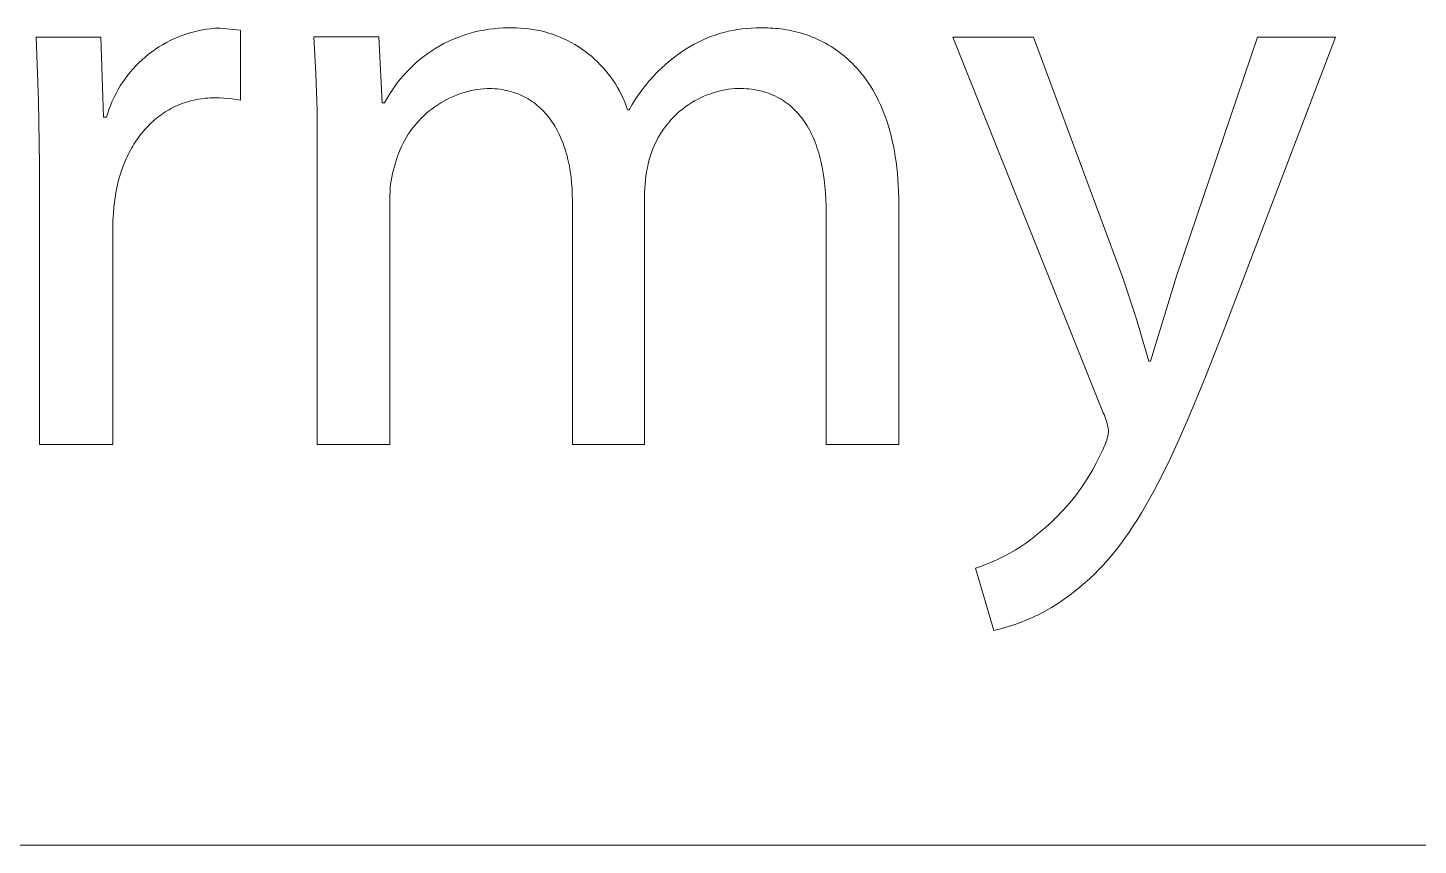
# Model space of a CAD drawing. Header units: millimetres. Extents: x -1893 to 2799, y -925 to 2353.
# Drawn here: x 1584.2 to 1661.8, y -924.6 to -879 of the extents above; entities that cross this region are included whole.
import ezdxf

# ---------------------------------------------------------------- set-up
doc = ezdxf.new("R2010")
doc.units = ezdxf.units.MM
doc.header["$MEASUREMENT"] = 0
doc.layers.add('Domyślny', color=7, linetype='Continuous', true_color=0x000000)

msp = doc.modelspace()

# ---------------------------------------------------------------- linework, layer by layer
at = {"layer": 'Domyślny', "color": 18, "lineweight": 15, "true_color": 0x000000}
for p, q in [((1593.22, -879.302), (1593.45, -879.239)), ((1593.45, -879.239), (1593.681, -879.184)), ((1593.681, -879.184), (1593.915, -879.137)), ((1593.915, -879.137), (1594.15, -879.098)), ((1594.15, -879.098), (1594.386, -879.068)), ((1594.386, -879.068), (1594.623, -879.045)), ((1594.623, -879.045), (1594.86, -879.031)), ((1594.86, -879.031), (1596.048, -879.156)), ((1596.048, -879.156), (1596.048, -883.063)), ((1608.87, -879.317), (1609.126, -879.249)), ((1609.126, -879.249), (1609.383, -879.19)), ((1609.383, -879.19), (1609.643, -879.14)), ((1609.643, -879.14), (1609.904, -879.098)), ((1609.904, -879.098), (1610.166, -879.065)), ((1610.166, -879.065), (1610.43, -879.042)), ((1610.43, -879.042), (1610.694, -879.027)), ((1610.694, -879.027), (1610.958, -879.021)), ((1610.958, -879.021), (1611.222, -879.024)), ((1611.222, -879.024), (1611.45, -879.025)), ((1611.45, -879.025), (1611.677, -879.034)), ((1611.677, -879.034), (1611.904, -879.05)), ((1611.904, -879.05), (1612.131, -879.074)), ((1612.131, -879.074), (1612.356, -879.106)), ((1612.356, -879.106), (1612.58, -879.146)), ((1612.58, -879.146), (1612.803, -879.193)), ((1612.803, -879.193), (1613.024, -879.248)), ((1613.024, -879.248), (1613.243, -879.31)), ((1622.78, -879.344), (1623.027, -879.274)), ((1623.027, -879.274), (1623.276, -879.212)), ((1623.276, -879.212), (1623.527, -879.159)), ((1623.527, -879.159), (1623.78, -879.114)), ((1623.78, -879.114), (1624.034, -879.077)), ((1624.034, -879.077), (1624.289, -879.05)), ((1624.289, -879.05), (1624.545, -879.03)), ((1624.545, -879.03), (1624.802, -879.019)), ((1624.802, -879.019), (1625.059, -879.017)), ((1625.059, -879.017), (1625.315, -879.024)), ((1625.315, -879.024), (1625.458, -879.025)), ((1625.458, -879.025), (1625.602, -879.03)), ((1625.602, -879.03), (1625.748, -879.037)), ((1625.748, -879.037), (1625.896, -879.048)), ((1625.896, -879.048), (1626.046, -879.062)), ((1626.046, -879.062), (1626.196, -879.079)), ((1626.196, -879.079), (1626.349, -879.099)), ((1626.349, -879.099), (1626.502, -879.124)), ((1626.502, -879.124), (1626.656, -879.151)), ((1626.656, -879.151), (1626.812, -879.183)), ((1626.812, -879.183), (1626.968, -879.218)), ((1626.968, -879.218), (1627.124, -879.257)), ((1627.124, -879.257), (1627.281, -879.3)), ((1584.773, -883.085), (1584.626, -879.531)), ((1584.626, -879.531), (1588.236, -879.531)), ((1588.236, -879.531), (1588.392, -884)), ((1591.49, -880.083), (1591.694, -879.96)), ((1591.694, -879.96), (1591.901, -879.843)), ((1591.901, -879.843), (1592.113, -879.734)), ((1592.113, -879.734), (1592.328, -879.632)), ((1592.328, -879.632), (1592.546, -879.538)), ((1592.546, -879.538), (1592.768, -879.451)), ((1592.768, -879.451), (1592.993, -879.373)), ((1592.993, -879.373), (1593.22, -879.302)), ((1600.248, -881.579), (1600.129, -879.524)), ((1600.129, -879.524), (1603.769, -879.524)), ((1603.769, -879.524), (1603.941, -883.211)), ((1606.938, -880.161), (1607.166, -880.028)), ((1607.166, -880.028), (1607.399, -879.902)), ((1607.399, -879.902), (1607.635, -879.784)), ((1607.635, -879.784), (1607.876, -879.674)), ((1607.876, -879.674), (1608.12, -879.572)), ((1608.12, -879.572), (1608.367, -879.479)), ((1608.367, -879.479), (1608.617, -879.394)), ((1608.617, -879.394), (1608.87, -879.317)), ((1613.243, -879.31), (1613.46, -879.38)), ((1613.46, -879.38), (1613.674, -879.457)), ((1613.674, -879.457), (1613.885, -879.541)), ((1613.885, -879.541), (1614.094, -879.633)), ((1614.094, -879.633), (1614.299, -879.731)), ((1614.299, -879.731), (1614.501, -879.837)), ((1614.501, -879.837), (1614.699, -879.949)), ((1614.699, -879.949), (1614.893, -880.068)), ((1620.915, -880.191), (1621.135, -880.059)), ((1621.135, -880.059), (1621.359, -879.933)), ((1621.359, -879.933), (1621.587, -879.815)), ((1621.587, -879.815), (1621.819, -879.705)), ((1621.819, -879.705), (1622.054, -879.603)), ((1622.054, -879.603), (1622.293, -879.508)), ((1622.293, -879.508), (1622.535, -879.422)), ((1622.535, -879.422), (1622.78, -879.344)), ((1627.281, -879.3), (1627.439, -879.348)), ((1627.439, -879.348), (1627.597, -879.399)), ((1627.597, -879.399), (1627.754, -879.455)), ((1627.754, -879.455), (1627.912, -879.514)), ((1627.912, -879.514), (1628.07, -879.579)), ((1628.07, -879.579), (1628.227, -879.648)), ((1628.227, -879.648), (1628.384, -879.721)), ((1628.384, -879.721), (1628.54, -879.799)), ((1628.54, -879.799), (1628.695, -879.882)), ((1628.695, -879.882), (1628.85, -879.97)), ((1628.85, -879.97), (1629.004, -880.063)), ((1644.197, -900.499), (1635.807, -879.531)), ((1635.807, -879.531), (1640.307, -879.531)), ((1640.307, -879.531), (1645.291, -892.968)), ((1648.291, -892.875), (1652.806, -879.531)), ((1657.165, -879.531), (1650.978, -895.734)), ((1652.806, -879.531), (1657.165, -879.531)), ((1590.371, -880.967), (1590.544, -880.804)), ((1590.544, -880.804), (1590.723, -880.647)), ((1590.723, -880.647), (1590.907, -880.496)), ((1590.907, -880.496), (1591.097, -880.352)), ((1591.097, -880.352), (1591.291, -880.214)), ((1591.291, -880.214), (1591.49, -880.083)), ((1605.873, -880.941), (1606.075, -880.771)), ((1606.075, -880.771), (1606.283, -880.608)), ((1606.283, -880.608), (1606.496, -880.452)), ((1606.496, -880.452), (1606.715, -880.303)), ((1606.715, -880.303), (1606.938, -880.161)), ((1614.893, -880.068), (1615.083, -880.193)), ((1615.083, -880.193), (1615.268, -880.325)), ((1615.268, -880.325), (1615.449, -880.463)), ((1615.449, -880.463), (1615.626, -880.608)), ((1615.626, -880.608), (1615.797, -880.758)), ((1615.797, -880.758), (1615.963, -880.913)), ((1620.028, -880.837), (1620.284, -880.633)), ((1620.284, -880.633), (1620.49, -880.479)), ((1620.49, -880.479), (1620.7, -880.332)), ((1620.7, -880.332), (1620.915, -880.191)), ((1629.004, -880.063), (1629.156, -880.16)), ((1629.156, -880.16), (1629.307, -880.263)), ((1629.307, -880.263), (1629.457, -880.372)), ((1629.457, -880.372), (1629.605, -880.485)), ((1629.605, -880.485), (1629.752, -880.604)), ((1629.752, -880.604), (1629.897, -880.728)), ((1629.897, -880.728), (1630.04, -880.859)), ((1589.737, -881.677), (1589.886, -881.491)), ((1589.886, -881.491), (1590.042, -881.311)), ((1590.042, -881.311), (1590.203, -881.136)), ((1590.203, -881.136), (1590.371, -880.967)), ((1600.311, -883.637), (1600.248, -881.579)), ((1605.125, -881.688), (1605.302, -881.492)), ((1605.302, -881.492), (1605.486, -881.302)), ((1605.486, -881.302), (1605.677, -881.118)), ((1605.677, -881.118), (1605.873, -880.941)), ((1615.963, -880.913), (1616.123, -881.075)), ((1616.123, -881.075), (1616.278, -881.242)), ((1616.278, -881.242), (1616.428, -881.414)), ((1616.428, -881.414), (1616.571, -881.59)), ((1616.571, -881.59), (1616.708, -881.772)), ((1619.077, -881.735), (1619.303, -881.498)), ((1619.303, -881.498), (1619.537, -881.269)), ((1619.537, -881.269), (1619.779, -881.049)), ((1619.779, -881.049), (1620.028, -880.837)), ((1630.04, -880.859), (1630.18, -880.994)), ((1630.18, -880.994), (1630.319, -881.136)), ((1630.319, -881.136), (1630.455, -881.283)), ((1630.455, -881.283), (1630.589, -881.436)), ((1630.589, -881.436), (1630.72, -881.596)), ((1630.72, -881.596), (1630.848, -881.761)), ((1589.208, -882.468), (1589.33, -882.263)), ((1589.33, -882.263), (1589.459, -882.063)), ((1589.459, -882.063), (1589.595, -881.867)), ((1589.595, -881.867), (1589.737, -881.677)), ((1604.484, -882.528), (1604.634, -882.31)), ((1604.634, -882.31), (1604.79, -882.097)), ((1604.79, -882.097), (1604.954, -881.889)), ((1604.954, -881.889), (1605.125, -881.688)), ((1616.708, -881.772), (1616.839, -881.958)), ((1616.839, -881.958), (1616.963, -882.149)), ((1616.963, -882.149), (1617.081, -882.344)), ((1617.081, -882.344), (1617.192, -882.542)), ((1618.449, -882.489), (1618.65, -882.23)), ((1618.65, -882.23), (1618.859, -881.979)), ((1618.859, -881.979), (1619.077, -881.735)), ((1630.848, -881.761), (1630.974, -881.933)), ((1630.974, -881.933), (1631.096, -882.111)), ((1631.096, -882.111), (1631.216, -882.296)), ((1631.216, -882.296), (1631.332, -882.487)), ((1584.814, -886.64), (1584.773, -883.085)), ((1588.794, -883.324), (1588.886, -883.105)), ((1588.886, -883.105), (1588.986, -882.889)), ((1588.986, -882.889), (1589.094, -882.676)), ((1589.094, -882.676), (1589.208, -882.468)), ((1593.077, -883.146), (1592.957, -883.184)), ((1593.199, -883.111), (1593.077, -883.146)), ((1593.322, -883.078), (1593.199, -883.111)), ((1593.446, -883.049), (1593.322, -883.078)), ((1593.572, -883.023), (1593.446, -883.049)), ((1593.699, -882.999), (1593.572, -883.023)), ((1593.827, -882.979), (1593.699, -882.999)), ((1593.957, -882.962), (1593.827, -882.979)), ((1594.088, -882.947), (1593.957, -882.962)), ((1594.221, -882.936), (1594.088, -882.947)), ((1594.355, -882.928), (1594.221, -882.936)), ((1594.49, -882.924), (1594.355, -882.928)), ((1594.626, -882.922), (1594.49, -882.924)), ((1594.864, -882.927), (1594.626, -882.922)), ((1595.103, -882.939), (1594.864, -882.927)), ((1595.34, -882.958), (1595.103, -882.939)), ((1595.577, -882.986), (1595.34, -882.958)), ((1595.813, -883.02), (1595.577, -882.986)), ((1596.048, -883.063), (1595.813, -883.02)), ((1604.082, -883.211), (1604.208, -882.979)), ((1604.208, -882.979), (1604.343, -882.751)), ((1604.343, -882.751), (1604.484, -882.528)), ((1607.384, -883.107), (1607.215, -883.205)), ((1607.556, -883.014), (1607.384, -883.107)), ((1607.731, -882.928), (1607.556, -883.014)), ((1607.909, -882.848), (1607.731, -882.928)), ((1608.09, -882.774), (1607.909, -882.848)), ((1608.273, -882.706), (1608.09, -882.774)), ((1608.459, -882.644), (1608.273, -882.706)), ((1608.646, -882.589), (1608.459, -882.644)), ((1608.835, -882.541), (1608.646, -882.589)), ((1609.026, -882.499), (1608.835, -882.541)), ((1609.218, -882.464), (1609.026, -882.499)), ((1609.412, -882.435), (1609.218, -882.464)), ((1609.606, -882.414), (1609.412, -882.435)), ((1609.8, -882.398), (1609.606, -882.414)), ((1609.947, -882.4), (1609.8, -882.398)), ((1610.092, -882.406), (1609.947, -882.4)), ((1610.234, -882.416), (1610.092, -882.406)), ((1610.374, -882.429), (1610.234, -882.416)), ((1610.512, -882.446), (1610.374, -882.429)), ((1610.647, -882.467), (1610.512, -882.446)), ((1610.78, -882.491), (1610.647, -882.467)), ((1610.911, -882.519), (1610.78, -882.491)), ((1611.04, -882.55), (1610.911, -882.519)), ((1611.166, -882.586), (1611.04, -882.55)), ((1611.29, -882.624), (1611.166, -882.586)), ((1611.412, -882.666), (1611.29, -882.624)), ((1611.532, -882.711), (1611.412, -882.666)), ((1611.649, -882.76), (1611.532, -882.711)), ((1611.764, -882.812), (1611.649, -882.76)), ((1611.876, -882.867), (1611.764, -882.812)), ((1611.987, -882.926), (1611.876, -882.867)), ((1612.095, -882.988), (1611.987, -882.926)), ((1612.201, -883.053), (1612.095, -882.988)), ((1612.304, -883.121), (1612.201, -883.053)), ((1612.405, -883.192), (1612.304, -883.121)), ((1617.192, -882.542), (1617.297, -882.745)), ((1617.297, -882.745), (1617.394, -882.95)), ((1617.394, -882.95), (1617.485, -883.159)), ((1617.485, -883.159), (1617.568, -883.371)), ((1617.901, -883.303), (1618.075, -883.025)), ((1618.075, -883.025), (1618.257, -882.754)), ((1618.257, -882.754), (1618.449, -882.489)), ((1621.385, -883.097), (1621.228, -883.19)), ((1621.545, -883.01), (1621.385, -883.097)), ((1621.707, -882.927), (1621.545, -883.01)), ((1621.873, -882.851), (1621.707, -882.927)), ((1622.041, -882.78), (1621.873, -882.851)), ((1622.211, -882.715), (1622.041, -882.78)), ((1622.384, -882.656), (1622.211, -882.715)), ((1622.558, -882.602), (1622.384, -882.656)), ((1622.734, -882.555), (1622.558, -882.602)), ((1622.912, -882.514), (1622.734, -882.555)), ((1623.091, -882.478), (1622.912, -882.514)), ((1623.271, -882.449), (1623.091, -882.478)), ((1623.452, -882.426), (1623.271, -882.449)), ((1623.633, -882.409), (1623.452, -882.426)), ((1623.815, -882.398), (1623.633, -882.409)), ((1623.97, -882.4), (1623.815, -882.398)), ((1624.122, -882.406), (1623.97, -882.4)), ((1624.272, -882.416), (1624.122, -882.406)), ((1624.419, -882.429), (1624.272, -882.416)), ((1624.564, -882.446), (1624.419, -882.429)), ((1624.706, -882.467), (1624.564, -882.446)), ((1624.845, -882.492), (1624.706, -882.467)), ((1624.982, -882.52), (1624.845, -882.492)), ((1625.117, -882.553), (1624.982, -882.52)), ((1625.249, -882.588), (1625.117, -882.553)), ((1625.378, -882.628), (1625.249, -882.588)), ((1625.505, -882.671), (1625.378, -882.628)), ((1625.63, -882.718), (1625.505, -882.671)), ((1625.752, -882.768), (1625.63, -882.718)), ((1625.871, -882.822), (1625.752, -882.768)), ((1625.988, -882.879), (1625.871, -882.822)), ((1626.103, -882.94), (1625.988, -882.879)), ((1626.215, -883.005), (1626.103, -882.94)), ((1626.324, -883.073), (1626.215, -883.005)), ((1626.432, -883.144), (1626.324, -883.073)), ((1626.536, -883.219), (1626.432, -883.144)), ((1631.332, -882.487), (1631.444, -882.684)), ((1631.444, -882.684), (1631.554, -882.889)), ((1631.554, -882.889), (1631.659, -883.1)), ((1631.659, -883.1), (1631.76, -883.318)), ((1588.564, -884), (1588.633, -883.772)), ((1588.633, -883.772), (1588.709, -883.547)), ((1588.709, -883.547), (1588.794, -883.324)), ((1591.534, -883.926), (1591.435, -884.001)), ((1591.634, -883.853), (1591.534, -883.926)), ((1591.735, -883.783), (1591.634, -883.853)), ((1591.839, -883.715), (1591.735, -883.783)), ((1591.944, -883.65), (1591.839, -883.715)), ((1592.05, -883.588), (1591.944, -883.65)), ((1592.158, -883.528), (1592.05, -883.588)), ((1592.268, -883.47), (1592.158, -883.528)), ((1592.379, -883.416), (1592.268, -883.47)), ((1592.492, -883.364), (1592.379, -883.416)), ((1592.606, -883.315), (1592.492, -883.364)), ((1592.722, -883.268), (1592.606, -883.315)), ((1592.839, -883.225), (1592.722, -883.268)), ((1592.957, -883.184), (1592.839, -883.225)), ((1600.316, -885.695), (1600.311, -883.637)), ((1603.941, -883.211), (1604.082, -883.211)), ((1606.283, -883.911), (1606.143, -884.047)), ((1606.428, -883.78), (1606.283, -883.911)), ((1606.577, -883.654), (1606.428, -883.78)), ((1606.731, -883.534), (1606.577, -883.654)), ((1606.888, -883.419), (1606.731, -883.534)), ((1607.05, -883.309), (1606.888, -883.419)), ((1607.215, -883.205), (1607.05, -883.309)), ((1612.504, -883.267), (1612.405, -883.192)), ((1612.601, -883.344), (1612.504, -883.267)), ((1612.695, -883.424), (1612.601, -883.344)), ((1612.787, -883.508), (1612.695, -883.424)), ((1612.877, -883.594), (1612.787, -883.508)), ((1612.964, -883.683), (1612.877, -883.594)), ((1613.049, -883.775), (1612.964, -883.683)), ((1613.132, -883.869), (1613.049, -883.775)), ((1613.213, -883.967), (1613.132, -883.869)), ((1617.568, -883.371), (1617.644, -883.586)), ((1617.644, -883.586), (1617.738, -883.586)), ((1617.738, -883.586), (1617.901, -883.303)), ((1620.361, -883.855), (1620.23, -883.982)), ((1620.496, -883.732), (1620.361, -883.855)), ((1620.635, -883.614), (1620.496, -883.732)), ((1620.777, -883.5), (1620.635, -883.614)), ((1620.924, -883.392), (1620.777, -883.5)), ((1621.074, -883.288), (1620.924, -883.392)), ((1621.228, -883.19), (1621.074, -883.288)), ((1626.638, -883.297), (1626.536, -883.219)), ((1626.738, -883.379), (1626.638, -883.297)), ((1626.835, -883.464), (1626.738, -883.379)), ((1626.93, -883.552), (1626.835, -883.464)), ((1627.022, -883.644), (1626.93, -883.552)), ((1627.112, -883.739), (1627.022, -883.644)), ((1627.199, -883.838), (1627.112, -883.739)), ((1627.284, -883.939), (1627.199, -883.838)), ((1627.367, -884.044), (1627.284, -883.939)), ((1631.76, -883.318), (1631.858, -883.542)), ((1631.858, -883.542), (1631.952, -883.774)), ((1631.952, -883.774), (1632.041, -884.013)), ((1588.392, -884), (1588.564, -884)), ((1590.708, -884.686), (1590.625, -884.782)), ((1590.793, -884.593), (1590.708, -884.686)), ((1590.88, -884.501), (1590.793, -884.593)), ((1590.968, -884.412), (1590.88, -884.501)), ((1591.058, -884.325), (1590.968, -884.412)), ((1591.15, -884.241), (1591.058, -884.325)), ((1591.243, -884.158), (1591.15, -884.241)), ((1591.338, -884.078), (1591.243, -884.158)), ((1591.435, -884.001), (1591.338, -884.078)), ((1605.631, -884.637), (1605.516, -884.795)), ((1605.751, -884.483), (1605.631, -884.637)), ((1605.876, -884.333), (1605.751, -884.483)), ((1606.007, -884.188), (1605.876, -884.333)), ((1606.143, -884.047), (1606.007, -884.188)), ((1613.291, -884.067), (1613.213, -883.967)), ((1613.367, -884.17), (1613.291, -884.067)), ((1613.44, -884.275), (1613.367, -884.17)), ((1613.511, -884.383), (1613.44, -884.275)), ((1613.58, -884.494), (1613.511, -884.383)), ((1613.647, -884.607), (1613.58, -884.494)), ((1613.711, -884.723), (1613.647, -884.607)), ((1619.647, -884.681), (1619.545, -884.833)), ((1619.754, -884.534), (1619.647, -884.681)), ((1619.866, -884.39), (1619.754, -884.534)), ((1619.983, -884.25), (1619.866, -884.39)), ((1620.104, -884.114), (1619.983, -884.25)), ((1620.23, -883.982), (1620.104, -884.114)), ((1627.447, -884.152), (1627.367, -884.044)), ((1627.524, -884.264), (1627.447, -884.152)), ((1627.599, -884.378), (1627.524, -884.264)), ((1627.672, -884.496), (1627.599, -884.378)), ((1627.742, -884.617), (1627.672, -884.496)), ((1627.81, -884.741), (1627.742, -884.617)), ((1632.041, -884.013), (1632.126, -884.26)), ((1632.126, -884.26), (1632.206, -884.513)), ((1632.206, -884.513), (1632.282, -884.774)), ((1590.165, -885.402), (1590.095, -885.512)), ((1590.237, -885.293), (1590.165, -885.402)), ((1590.311, -885.187), (1590.237, -885.293)), ((1590.387, -885.083), (1590.311, -885.187)), ((1590.465, -884.98), (1590.387, -885.083)), ((1590.544, -884.88), (1590.465, -884.98)), ((1590.625, -884.782), (1590.544, -884.88)), ((1605.113, -885.463), (1605.027, -885.639)), ((1605.205, -885.291), (1605.113, -885.463)), ((1605.303, -885.122), (1605.205, -885.291)), ((1605.407, -884.957), (1605.303, -885.122)), ((1605.516, -884.795), (1605.407, -884.957)), ((1613.773, -884.841), (1613.711, -884.723)), ((1613.833, -884.962), (1613.773, -884.841)), ((1613.89, -885.085), (1613.833, -884.962)), ((1613.945, -885.21), (1613.89, -885.085)), ((1613.998, -885.338), (1613.945, -885.21)), ((1614.048, -885.467), (1613.998, -885.338)), ((1614.096, -885.599), (1614.048, -885.467)), ((1619.19, -885.469), (1619.115, -885.636)), ((1619.271, -885.306), (1619.19, -885.469)), ((1619.357, -885.145), (1619.271, -885.306)), ((1619.448, -884.987), (1619.357, -885.145)), ((1619.545, -884.833), (1619.448, -884.987)), ((1627.876, -884.868), (1627.81, -884.741)), ((1627.939, -884.998), (1627.876, -884.868)), ((1627.999, -885.131), (1627.939, -884.998)), ((1628.057, -885.268), (1627.999, -885.131)), ((1628.113, -885.407), (1628.057, -885.268)), ((1628.166, -885.549), (1628.113, -885.407)), ((1632.282, -884.774), (1632.353, -885.043)), ((1632.353, -885.043), (1632.419, -885.319)), ((1632.419, -885.319), (1632.48, -885.603)), ((1589.714, -886.214), (1589.657, -886.337)), ((1589.772, -886.092), (1589.714, -886.214)), ((1589.833, -885.973), (1589.772, -886.092)), ((1589.896, -885.855), (1589.833, -885.973)), ((1589.96, -885.739), (1589.896, -885.855)), ((1590.027, -885.624), (1589.96, -885.739)), ((1590.095, -885.512), (1590.027, -885.624)), ((1600.316, -902.273), (1600.316, -885.695)), ((1604.807, -886.181), (1604.746, -886.367)), ((1604.874, -885.998), (1604.807, -886.181)), ((1604.947, -885.817), (1604.874, -885.998)), ((1605.027, -885.639), (1604.947, -885.817)), ((1614.142, -885.734), (1614.096, -885.599)), ((1614.185, -885.87), (1614.142, -885.734)), ((1614.226, -886.008), (1614.185, -885.87)), ((1614.265, -886.149), (1614.226, -886.008)), ((1614.301, -886.292), (1614.265, -886.149)), ((1618.925, -886.148), (1618.86, -886.374)), ((1618.983, -885.975), (1618.925, -886.148)), ((1619.046, -885.804), (1618.983, -885.975)), ((1619.115, -885.636), (1619.046, -885.804)), ((1628.217, -885.695), (1628.166, -885.549)), ((1628.266, -885.843), (1628.217, -885.695)), ((1628.312, -885.994), (1628.266, -885.843)), ((1628.356, -886.148), (1628.312, -885.994)), ((1628.397, -886.306), (1628.356, -886.148)), ((1632.48, -885.603), (1632.536, -885.894)), ((1632.536, -885.894), (1632.586, -886.194)), ((1632.586, -886.194), (1632.632, -886.501)), ((1584.814, -902.265), (1584.814, -886.64)), ((1589.404, -886.98), (1589.359, -887.113)), ((1589.45, -886.848), (1589.404, -886.98)), ((1589.499, -886.718), (1589.45, -886.848)), ((1589.55, -886.589), (1589.499, -886.718)), ((1589.602, -886.463), (1589.55, -886.589)), ((1589.657, -886.337), (1589.602, -886.463)), ((1604.574, -886.947), (1604.526, -887.146)), ((1604.629, -886.75), (1604.574, -886.947)), ((1604.691, -886.555), (1604.629, -886.75)), ((1604.746, -886.367), (1604.691, -886.555)), ((1614.335, -886.436), (1614.301, -886.292)), ((1614.367, -886.583), (1614.335, -886.436)), ((1614.396, -886.731), (1614.367, -886.583)), ((1614.448, -887.034), (1614.396, -886.731)), ((1614.49, -887.343), (1614.448, -887.034)), ((1618.751, -886.83), (1618.707, -887.06)), ((1618.802, -886.601), (1618.751, -886.83)), ((1618.86, -886.374), (1618.802, -886.601)), ((1628.436, -886.465), (1628.397, -886.306)), ((1628.507, -886.794), (1628.436, -886.465)), ((1628.568, -887.133), (1628.507, -886.794)), ((1632.632, -886.501), (1632.671, -886.816)), ((1632.671, -886.816), (1632.705, -887.14)), ((1589.202, -887.662), (1589.137, -887.945)), ((1589.277, -887.385), (1589.202, -887.662)), ((1589.359, -887.113), (1589.277, -887.385)), ((1604.422, -887.752), (1604.4, -887.956)), ((1604.45, -887.549), (1604.422, -887.752)), ((1604.484, -887.347), (1604.45, -887.549)), ((1604.526, -887.146), (1604.484, -887.347)), ((1614.523, -887.66), (1614.49, -887.343)), ((1614.547, -887.983), (1614.523, -887.66)), ((1618.619, -887.758), (1618.604, -887.992)), ((1618.641, -887.524), (1618.619, -887.758)), ((1618.671, -887.292), (1618.641, -887.524)), ((1618.707, -887.06), (1618.671, -887.292)), ((1628.62, -887.484), (1628.568, -887.133)), ((1628.662, -887.846), (1628.62, -887.484)), ((1632.705, -887.14), (1632.733, -887.472)), ((1632.733, -887.472), (1632.755, -887.812)), ((1632.755, -887.812), (1632.771, -888.16)), ((1589.079, -888.234), (1589.023, -888.616)), ((1589.137, -887.945), (1589.079, -888.234)), ((1604.386, -888.16), (1604.379, -888.365)), ((1604.379, -888.365), (1604.379, -888.57)), ((1604.379, -888.57), (1604.379, -902.273)), ((1604.4, -887.956), (1604.386, -888.16)), ((1614.561, -888.313), (1614.547, -887.983)), ((1614.566, -888.648), (1614.561, -888.313)), ((1618.604, -887.992), (1618.597, -888.226)), ((1618.597, -888.226), (1618.597, -902.273)), ((1628.695, -888.218), (1628.662, -887.846)), ((1628.718, -888.601), (1628.695, -888.218)), ((1632.771, -888.16), (1632.78, -888.517)), ((1632.78, -888.517), (1632.784, -888.883)), ((1588.978, -889), (1588.944, -889.384)), ((1589.023, -888.616), (1588.978, -889)), ((1614.566, -902.273), (1614.566, -888.648)), ((1628.732, -888.995), (1628.718, -888.601)), ((1628.737, -889.398), (1628.732, -888.995)), ((1632.784, -888.883), (1632.784, -902.273)), ((1588.92, -889.77), (1588.908, -890.156)), ((1588.944, -889.384), (1588.92, -889.77)), ((1628.737, -902.273), (1628.737, -889.398)), ((1588.908, -890.156), (1588.908, -902.265)), ((1645.291, -892.968), (1646.056, -895.284)), ((1646.838, -897.624), (1648.291, -892.875)), ((1646.056, -895.284), (1646.744, -897.624)), ((1650.978, -895.734), (1649.906, -898.488)), ((1646.744, -897.624), (1646.838, -897.624)), ((1649.906, -898.488), (1648.903, -900.911)), ((1644.243, -900.6), (1644.197, -900.499)), ((1644.285, -900.703), (1644.243, -900.6)), ((1644.323, -900.807), (1644.285, -900.703)), ((1644.358, -900.912), (1644.323, -900.807)), ((1644.39, -901.018), (1644.358, -900.912)), ((1648.903, -900.911), (1648.421, -902.006)), ((1644.418, -901.125), (1644.39, -901.018)), ((1644.442, -901.233), (1644.418, -901.125)), ((1644.441, -901.845), (1644.462, -901.751)), ((1644.463, -901.342), (1644.442, -901.233)), ((1644.462, -901.751), (1644.48, -901.657)), ((1644.481, -901.452), (1644.463, -901.342)), ((1644.48, -901.657), (1644.494, -901.562)), ((1644.494, -901.562), (1644.481, -901.452)), ((1588.908, -902.265), (1584.814, -902.265)), ((1604.379, -902.273), (1600.316, -902.273)), ((1618.597, -902.273), (1614.566, -902.273)), ((1632.784, -902.273), (1628.737, -902.273)), ((1643.993, -902.939), (1644.166, -902.562)), ((1644.166, -902.562), (1644.211, -902.476)), ((1644.211, -902.476), (1644.252, -902.39)), ((1644.252, -902.39), (1644.291, -902.302)), ((1644.291, -902.302), (1644.327, -902.213)), ((1644.327, -902.213), (1644.36, -902.122)), ((1644.36, -902.122), (1644.39, -902.031)), ((1644.39, -902.031), (1644.417, -901.938)), ((1644.417, -901.938), (1644.441, -901.845)), ((1648.421, -902.006), (1647.948, -903.029)), ((1643.608, -903.676), (1643.807, -903.311)), ((1643.807, -903.311), (1643.993, -902.939)), ((1647.948, -903.029), (1647.483, -903.982)), ((1643.175, -904.386), (1643.398, -904.035)), ((1643.398, -904.035), (1643.608, -903.676)), ((1647.483, -903.982), (1647.021, -904.868)), ((1642.696, -905.064), (1642.941, -904.729)), ((1642.941, -904.729), (1643.175, -904.386)), ((1647.021, -904.868), (1646.562, -905.692)), ((1642.171, -905.709), (1642.439, -905.391)), ((1642.439, -905.391), (1642.696, -905.064)), ((1641.307, -906.607), (1641.605, -906.318)), ((1641.605, -906.318), (1641.893, -906.018)), ((1641.893, -906.018), (1642.171, -905.709)), ((1646.332, -906.081), (1646.102, -906.456)), ((1646.562, -905.692), (1646.332, -906.081)), ((1640.414, -907.375), (1640.682, -907.155)), ((1640.682, -907.155), (1640.999, -906.886)), ((1640.999, -906.886), (1641.307, -906.607)), ((1645.638, -907.165), (1645.404, -907.499)), ((1645.871, -906.817), (1645.638, -907.165)), ((1646.102, -906.456), (1645.871, -906.817)), ((1639.275, -908.164), (1639.569, -907.98)), ((1639.569, -907.98), (1639.857, -907.788)), ((1639.857, -907.788), (1640.139, -907.586)), ((1640.139, -907.586), (1640.414, -907.375)), ((1645.169, -907.82), (1644.931, -908.13)), ((1645.404, -907.499), (1645.169, -907.82)), ((1638.044, -908.8), (1638.359, -908.656)), ((1638.359, -908.656), (1638.669, -908.502)), ((1638.669, -908.502), (1638.975, -908.338)), ((1638.975, -908.338), (1639.275, -908.164)), ((1644.448, -908.712), (1644.202, -908.987)), ((1644.691, -908.427), (1644.448, -908.712)), ((1644.931, -908.13), (1644.691, -908.427)), ((1637.073, -909.171), (1637.4, -909.058)), ((1638.088, -912.655), (1637.073, -909.171)), ((1637.4, -909.058), (1637.724, -908.934)), ((1637.724, -908.934), (1638.044, -908.8)), ((1643.7, -909.505), (1643.443, -909.749)), ((1643.953, -909.251), (1643.7, -909.505)), ((1644.202, -908.987), (1643.953, -909.251)), ((1642.891, -910.239), (1642.591, -910.485)), ((1643.182, -909.983), (1642.891, -910.239)), ((1643.443, -909.749), (1643.182, -909.983)), ((1641.967, -910.945), (1641.644, -911.159)), ((1642.283, -910.72), (1641.967, -910.945)), ((1642.591, -910.485), (1642.283, -910.72)), ((1640.634, -911.734), (1640.285, -911.902)), ((1640.977, -911.554), (1640.634, -911.734)), ((1641.314, -911.362), (1640.977, -911.554)), ((1641.644, -911.159), (1641.314, -911.362)), ((1638.464, -912.561), (1638.088, -912.655)), ((1638.837, -912.454), (1638.464, -912.561)), ((1639.206, -912.335), (1638.837, -912.454)), ((1639.57, -912.203), (1639.206, -912.335)), ((1639.93, -912.059), (1639.57, -912.203)), ((1640.285, -911.902), (1639.93, -912.059)), ((2794.126, -924.634), (-1893.447, -924.634)), ((2794.126, -924.634), (1025.423, -924.634))]:
    msp.add_line(p, q, dxfattribs=at)

doc.saveas('drawing.dxf')
